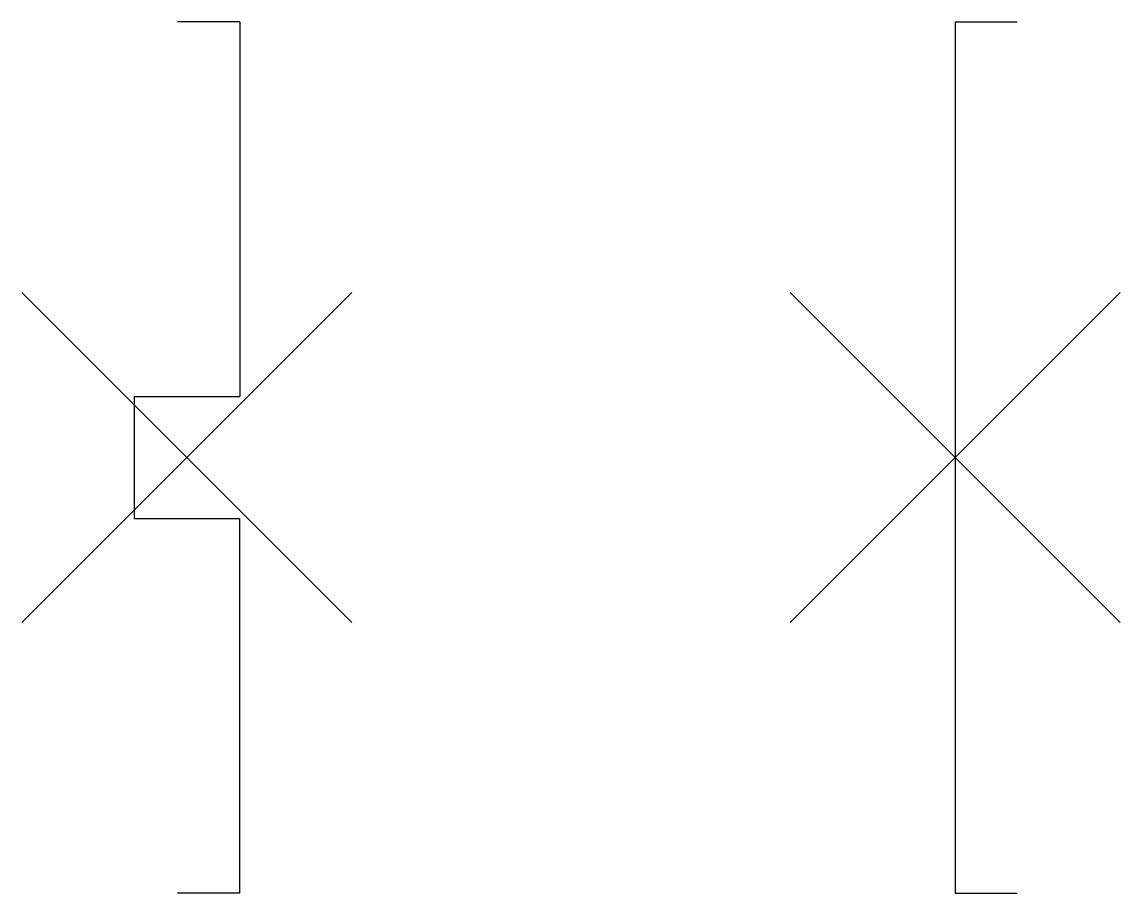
# Model space of a CAD drawing. Header units: metres. Extents: x -0.93 to 0.84, y -0.7 to 0.7.
import ezdxf

# ---------------------------------------------------------------- set-up
doc = ezdxf.new("R2010")
doc.units = ezdxf.units.M
doc.header["$MEASUREMENT"] = 0

msp = doc.modelspace()

# ---------------------------------------------------------------- linework, layer by layer
for p, q in [((-0.575, 0.7), (-0.675, 0.7)), ((-0.575, 0.7), (-0.575, 0.098)), ((0.575, 0.7), (0.575, -0.7)), ((0.575, 0.7), (0.675, 0.7)), ((-0.3948, -0.2652), (-0.9252, 0.2652)), ((-0.9252, -0.2652), (-0.3948, 0.2652)), ((0.3098, -0.2652), (0.8402, 0.2652)), ((0.8402, -0.2652), (0.3098, 0.2652)), ((-0.745, 0.098), (-0.745, -0.098)), ((-0.745, 0.098), (-0.575, 0.098)), ((-0.745, -0.098), (-0.575, -0.098)), ((-0.575, -0.7), (-0.575, -0.098)), ((-0.575, -0.7), (-0.675, -0.7)), ((0.575, -0.7), (0.675, -0.7))]:
    msp.add_line(p, q)

doc.saveas('drawing.dxf')
